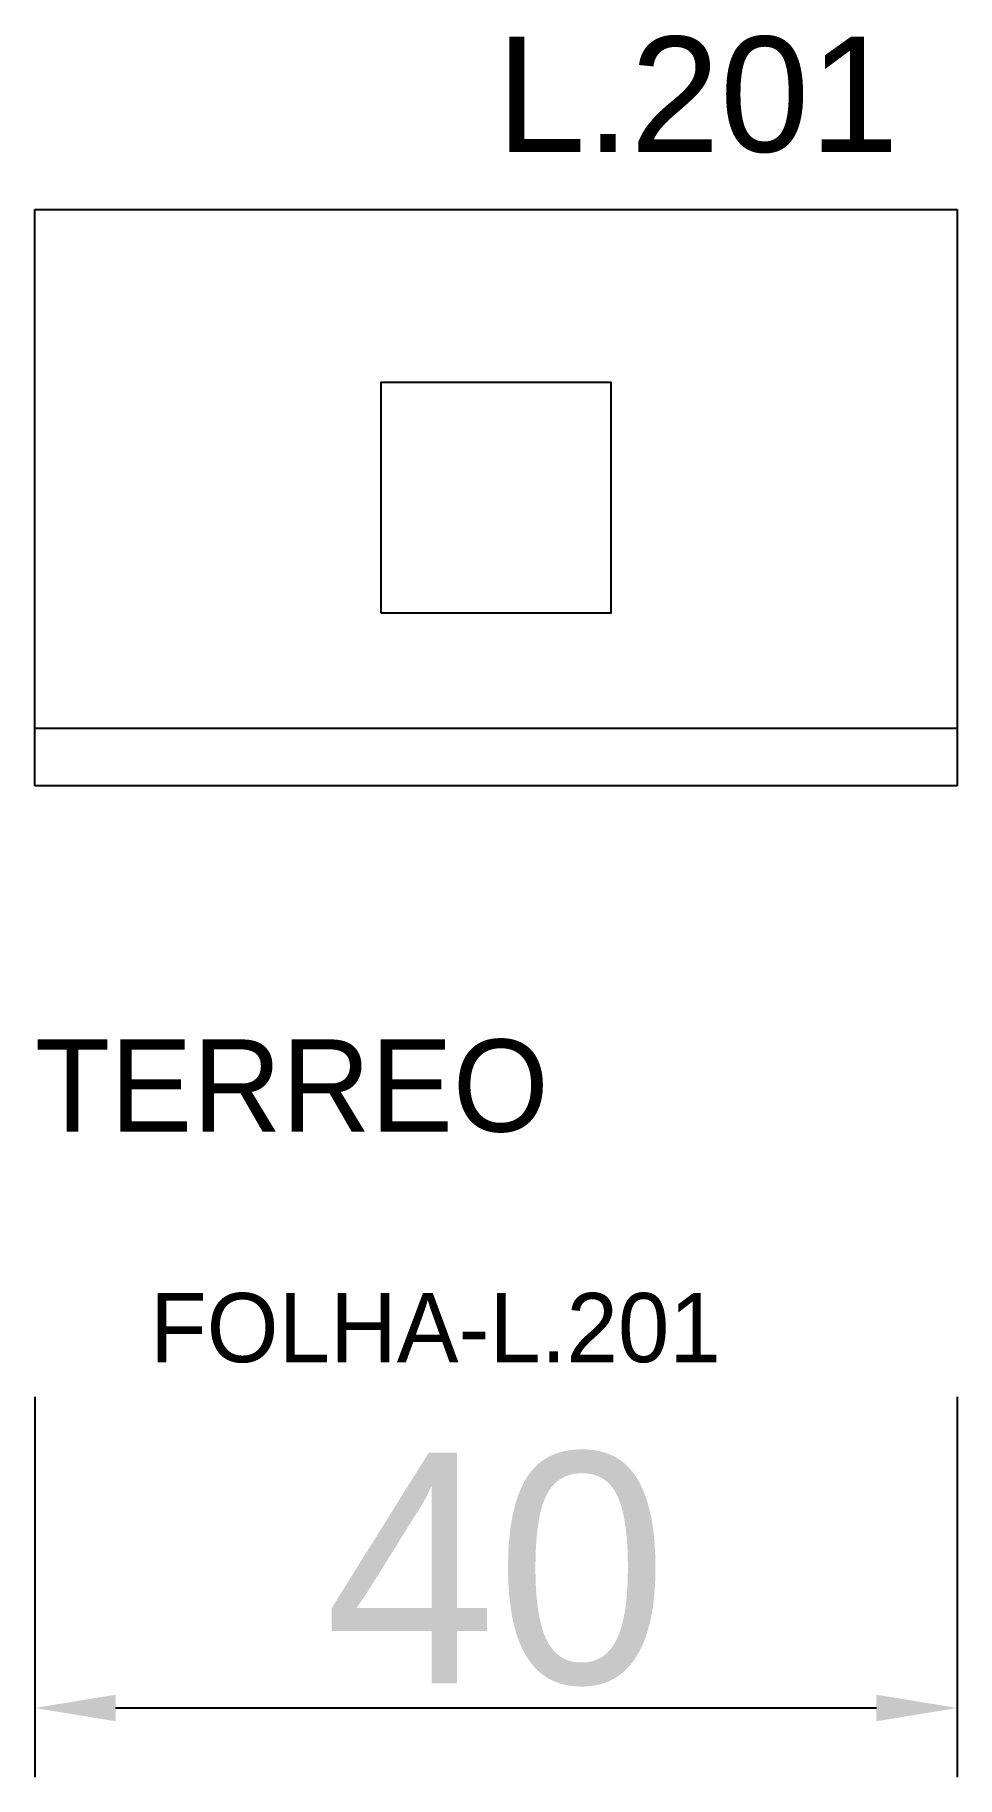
# Model space of a CAD drawing. Header units: metres. Extents: x 222.2 to 262.2, y 133.5 to 209.1.
import ezdxf

# ---------------------------------------------------------------- set-up
doc = ezdxf.new("R2010")
doc.units = ezdxf.units.M
for name, color, linetype in [('COTA', 241, 'CONTINUOUS'), ('FOLHA', 255, 'CONTINUOUS'), ('Hachura', 251, 'CONTINUOUS'), ('NOMENCLATURA', 7, 'CONTINUOUS'), ('Nível', 160, 'CONTINUOUS'), ('Painéis', 200, 'CONTINUOUS'), ('Pilares', 5, 'CONTINUOUS'), ('SARR_2.2x7', 40, 'CONTINUOUS')]:
    doc.layers.add(name, color=color, linetype=linetype)
doc.styles.add('ARIAL', font='Arial.ttf')
doc.dimstyles.new('EZ DXF', dxfattribs={"dimtxt": 10, "dimasz": 3.5, "dimexe": 3, "dimexo": 1.5, "dimgap": 1, "dimtad": 1, "dimdec": 1, "dimdsep": 46, "dimcen": 2.5, "dimazin": 3, "dimtfac": 1, "dimtmove": 0, "dimatfit": 3})

msp = doc.modelspace()

# ---------------------------------------------------------------- hatches: boundary and pattern name
at = {"layer": 'Hachura'}
h = msp.add_hatch(dxfattribs=at)
h.set_pattern_fill('ANSI31', scale=50)
h.paths.add_polyline_path([(222.2, 176.5), (222.2, 189), (222.2, 201.5), (242.2, 201.5), (262.2, 201.5), (262.2, 189), (262.2, 176.5), (242.2, 176.5)])
h = msp.add_hatch(dxfattribs=at)
h.set_pattern_fill('ANSI31', scale=50)
h.paths.add_polyline_path([(222.2, 176.5), (222.2, 189), (222.2, 201.5), (242.2, 201.5), (262.2, 201.5), (262.2, 189), (262.2, 176.5), (242.2, 176.5)])

# ---------------------------------------------------------------- linework, layer by layer
at = {"layer": 'Painéis', "color": 200}
for p, q in [((222.2, 189), (222.2, 201.5)), ((222.2, 201.5), (242.2, 201.5)), ((222.2, 189), (222.2, 201.5)), ((222.2, 201.5), (242.2, 201.5)), ((242.2, 201.5), (262.2, 201.5)), ((242.2, 201.5), (262.2, 201.5)), ((262.2, 201.5), (262.2, 189)), ((262.2, 201.5), (262.2, 189)), ((222.2, 176.5), (222.2, 189)), ((222.2, 176.5), (222.2, 189)), ((262.2, 189), (262.2, 176.5)), ((262.2, 189), (262.2, 176.5)), ((242.2, 176.5), (222.2, 176.5)), ((242.2, 176.5), (222.2, 176.5)), ((262.2, 176.5), (242.2, 176.5)), ((262.2, 176.5), (242.2, 176.5))]:
    msp.add_line(p, q, dxfattribs=at)
at = {"layer": 'Pilares'}
msp.add_lwpolyline([(237.2, 184), (247.2, 184), (247.2, 194), (237.2, 194)], close=True, dxfattribs=at)
msp.add_lwpolyline([(237.2, 184), (247.2, 184), (247.2, 194), (237.2, 194)], close=True, dxfattribs=at)
at = {"layer": 'SARR_2.2x7'}
msp.add_line((222.2, 179), (262.2, 179), dxfattribs=at)
msp.add_line((222.2, 179), (262.2, 179), dxfattribs=at)

# ---------------------------------------------------------------- texts
at = {"layer": 'FOLHA'}
msp.add_text('FOLHA-L.201', height=3, dxfattribs=at).set_placement((227.2, 151.5))
msp.add_text('FOLHA-L.201', height=3, dxfattribs=at).set_placement((227.2, 151.5))
at = {"layer": 'NOMENCLATURA', "insert": (242.2, 209), "char_height": 5, "attachment_point": 1, "style": 'ARIAL'}
msp.add_mtext('L.201', dxfattribs=at)
msp.add_mtext('L.201', dxfattribs=at)
at = {"layer": 'Nível'}
msp.add_text('TERREO', height=4, dxfattribs=at).set_placement((222.2, 161.5))
msp.add_text('TERREO', height=4, dxfattribs=at).set_placement((222.2, 161.5))

# ---------------------------------------------------------------- dimensions: what is measured, and where the dimension line sits
at = {"layer": 'COTA'}
msp.add_linear_dim(base=(222.2, 136.5), p1=(222.2, 151.5), p2=(262.2, 151.5), dimstyle='EZ DXF', dxfattribs=at).render()
msp.add_linear_dim(base=(222.2, 136.5), p1=(222.2, 151.5), p2=(262.2, 151.5), dimstyle='EZ DXF', dxfattribs=at).render()

doc.saveas('drawing.dxf')
